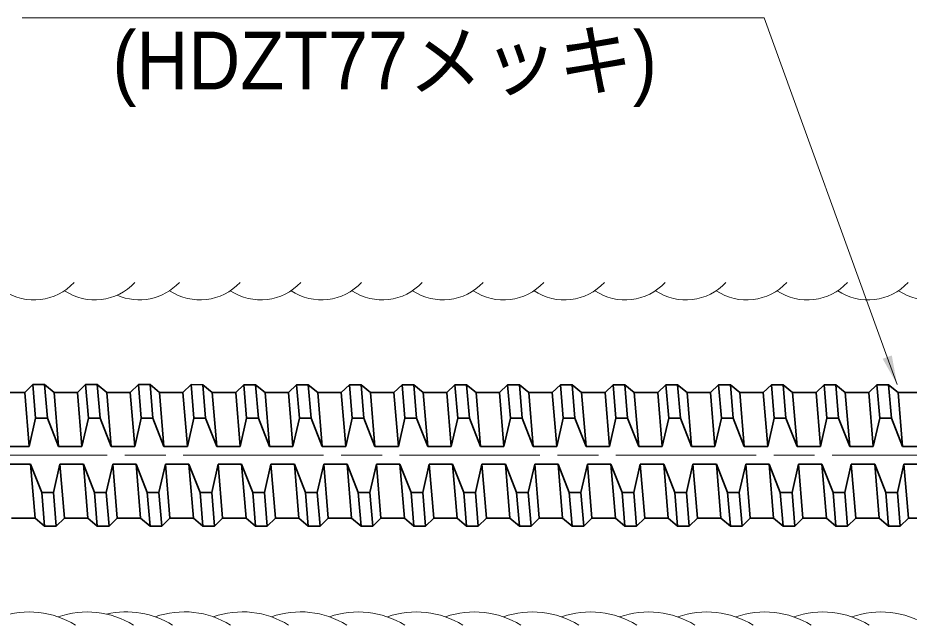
# Model space of a CAD drawing. Units: millimetres at full size, sheet at 1:2; details may follow other scales. Extents: x 2002 to 3684, y 1015 to 2203.
# Drawn here: x 3018.4 to 3170.9, y 1846.9 to 1950.9 of the extents above; entities that cross this region are included whole.
import ezdxf
from ezdxf.enums import TextEntityAlignment as Align

# ---------------------------------------------------------------- set-up
doc = ezdxf.new("R2010")
doc.units = ezdxf.units.MM
doc.header["$LTSCALE"] = 2
doc.linetypes.add('CHAIN', pattern=[18.5, 12, -1.5, 3.5, -1.5])
for name, color, linetype, lineweight in [('1 外形線', 7, 'Continuous', 35), ('2 細い実線', 3, 'Continuous', 20), ('4中心線', 1, 'CHAIN', 15), ('6寸法線', 4, 'Continuous', 13)]:
    doc.layers.add(name, color=color, linetype=linetype, lineweight=lineweight)
doc.styles.add('ＭＳ Ｐゴシック', font='')
doc.styles.get('ＭＳ Ｐゴシック').set_extended_font_data('MS PGothic')

# ---------------------------------------------------------------- blocks, each defined once
blk = doc.blocks.new('filled_arrow')
at = {"color": 0, "linetype": 'Continuous', "lineweight": -2}
blk.add_solid([(7.5, 1.25), (0, 0), (7.5, -1.25)], dxfattribs=at)

msp = doc.modelspace()

# ---------------------------------------------------------------- linework, layer by layer
at = {"layer": '1 外形線'}
for p, q in [((3021.013, 1888.092), (3019.619, 1886.742)), ((3023.013, 1888.092), (3021.013, 1888.092)), ((3021.488, 1882.342), (3021.013, 1888.092)), ((3023.013, 1888.092), (3024.63, 1886.742)), ((3023.488, 1882.342), (3023.013, 1888.092)), ((3030.037, 1888.092), (3028.643, 1886.742)), ((3032.037, 1888.091), (3030.037, 1888.092)), ((3030.512, 1882.342), (3030.037, 1888.092)), ((3032.037, 1888.091), (3033.653, 1886.742)), ((3032.512, 1882.341), (3032.037, 1888.091)), ((3039.06, 1888.091), (3037.667, 1886.741)), ((3039.536, 1882.341), (3039.06, 1888.091)), ((3041.06, 1888.091), (3039.06, 1888.091)), ((3041.535, 1882.341), (3041.06, 1888.091)), ((3041.06, 1888.091), (3042.677, 1886.741)), ((3048.084, 1888.091), (3046.691, 1886.741)), ((3048.559, 1882.341), (3048.084, 1888.091)), ((3050.084, 1888.09), (3048.084, 1888.091)), ((3050.559, 1882.34), (3050.084, 1888.09)), ((3050.084, 1888.09), (3051.701, 1886.741)), ((3057.108, 1888.09), (3055.714, 1886.74)), ((3059.108, 1888.09), (3057.108, 1888.09)), ((3057.583, 1882.34), (3057.108, 1888.09)), ((3059.583, 1882.34), (3059.108, 1888.09)), ((3059.108, 1888.09), (3060.725, 1886.741)), ((3066.132, 1888.09), (3064.738, 1886.74)), ((3066.607, 1882.34), (3066.132, 1888.09)), ((3068.132, 1888.089), (3066.132, 1888.09)), ((3068.607, 1882.339), (3068.132, 1888.089)), ((3068.132, 1888.089), (3069.749, 1886.74)), ((3075.156, 1888.089), (3073.762, 1886.739)), ((3075.631, 1882.339), (3075.156, 1888.089)), ((3077.156, 1888.089), (3075.156, 1888.089)), ((3077.631, 1882.339), (3077.156, 1888.089)), ((3077.156, 1888.089), (3078.773, 1886.74)), ((3084.18, 1888.089), (3082.786, 1886.739)), ((3084.655, 1882.339), (3084.18, 1888.089)), ((3086.18, 1888.089), (3084.18, 1888.089)), ((3086.655, 1882.339), (3086.18, 1888.089)), ((3086.18, 1888.089), (3087.796, 1886.739)), ((3093.203, 1888.088), (3091.81, 1886.739)), ((3093.679, 1882.339), (3093.203, 1888.088)), ((3095.203, 1888.088), (3093.203, 1888.088)), ((3095.679, 1882.338), (3095.203, 1888.088)), ((3095.203, 1888.088), (3096.82, 1886.739)), ((3102.227, 1888.088), (3100.834, 1886.738)), ((3102.702, 1882.338), (3102.227, 1888.088)), ((3104.227, 1888.088), (3102.227, 1888.088)), ((3104.702, 1882.338), (3104.227, 1888.088)), ((3104.227, 1888.088), (3105.844, 1886.738)), ((3111.251, 1888.087), (3109.858, 1886.738)), ((3111.726, 1882.338), (3111.251, 1888.087)), ((3113.251, 1888.087), (3111.251, 1888.087)), ((3113.726, 1882.337), (3113.251, 1888.087)), ((3113.251, 1888.087), (3114.868, 1886.738)), ((3120.275, 1888.087), (3118.881, 1886.737)), ((3120.75, 1882.337), (3120.275, 1888.087)), ((3122.275, 1888.087), (3120.275, 1888.087)), ((3122.75, 1882.337), (3122.275, 1888.087)), ((3122.275, 1888.087), (3123.892, 1886.737)), ((3129.299, 1888.087), (3127.905, 1886.737)), ((3129.774, 1882.337), (3129.299, 1888.087)), ((3131.299, 1888.086), (3129.299, 1888.087)), ((3131.774, 1882.336), (3131.299, 1888.086)), ((3131.299, 1888.086), (3132.915, 1886.737)), ((3138.323, 1888.086), (3136.929, 1886.736)), ((3140.323, 1888.086), (3138.323, 1888.086)), ((3138.798, 1882.336), (3138.323, 1888.086)), ((3140.798, 1882.336), (3140.323, 1888.086)), ((3140.323, 1888.086), (3141.939, 1886.737)), ((3147.346, 1888.086), (3145.953, 1886.736)), ((3147.821, 1882.336), (3147.346, 1888.086)), ((3149.346, 1888.085), (3147.346, 1888.086)), ((3149.821, 1882.335), (3149.346, 1888.085)), ((3149.346, 1888.085), (3150.963, 1886.736)), ((3156.37, 1888.085), (3154.977, 1886.736)), ((3156.845, 1882.335), (3156.37, 1888.085)), ((3158.37, 1888.085), (3156.37, 1888.085)), ((3158.845, 1882.335), (3158.37, 1888.085)), ((3158.37, 1888.085), (3159.987, 1886.736)), ((3165.394, 1888.085), (3164, 1886.735)), ((3165.869, 1882.335), (3165.394, 1888.085)), ((3167.394, 1888.085), (3165.394, 1888.085)), ((3167.869, 1882.335), (3167.394, 1888.085)), ((3167.394, 1888.085), (3169.011, 1886.735)), ((3019.619, 1886.743), (3015.606, 1886.743)), ((3020.384, 1877.492), (3019.619, 1886.742)), ((3028.643, 1886.742), (3024.63, 1886.742)), ((3025.394, 1877.492), (3024.63, 1886.742)), ((3029.407, 1877.492), (3028.643, 1886.741)), ((3034.418, 1877.492), (3033.653, 1886.742)), ((3037.667, 1886.742), (3033.653, 1886.742)), ((3038.431, 1877.491), (3037.667, 1886.741)), ((3043.441, 1877.491), (3042.677, 1886.741)), ((3046.691, 1886.741), (3042.677, 1886.741)), ((3047.455, 1877.491), (3046.691, 1886.74)), ((3052.465, 1877.491), (3051.701, 1886.741)), ((3055.715, 1886.741), (3051.701, 1886.741)), ((3056.479, 1877.49), (3055.714, 1886.74)), ((3061.489, 1877.49), (3060.725, 1886.741)), ((3064.738, 1886.74), (3060.725, 1886.741)), ((3065.503, 1877.49), (3064.738, 1886.739)), ((3070.513, 1877.49), (3069.749, 1886.74)), ((3073.762, 1886.74), (3069.749, 1886.74)), ((3074.527, 1877.489), (3073.762, 1886.739)), ((3079.537, 1877.489), (3078.773, 1886.74)), ((3082.786, 1886.739), (3078.773, 1886.74)), ((3083.55, 1877.489), (3082.786, 1886.738)), ((3091.81, 1886.739), (3087.796, 1886.739)), ((3088.561, 1877.489), (3087.796, 1886.739)), ((3092.574, 1877.489), (3091.81, 1886.738)), ((3097.584, 1877.488), (3096.82, 1886.739)), ((3100.834, 1886.739), (3096.82, 1886.739)), ((3101.598, 1877.488), (3100.834, 1886.738)), ((3106.608, 1877.488), (3105.844, 1886.738)), ((3109.858, 1886.738), (3105.844, 1886.738)), ((3110.622, 1877.488), (3109.857, 1886.737)), ((3115.632, 1877.488), (3114.868, 1886.738)), ((3118.881, 1886.738), (3114.868, 1886.738)), ((3119.646, 1877.487), (3118.881, 1886.737)), ((3124.656, 1877.487), (3123.892, 1886.737)), ((3127.905, 1886.737), (3123.892, 1886.737)), ((3128.67, 1877.487), (3127.905, 1886.736)), ((3136.929, 1886.737), (3132.915, 1886.737)), ((3133.68, 1877.487), (3132.915, 1886.737)), ((3137.693, 1877.486), (3136.929, 1886.736)), ((3145.953, 1886.736), (3141.939, 1886.737)), ((3142.704, 1877.486), (3141.939, 1886.737)), ((3146.717, 1877.486), (3145.953, 1886.735)), ((3154.977, 1886.736), (3150.963, 1886.736)), ((3151.727, 1877.486), (3150.963, 1886.736)), ((3155.741, 1877.485), (3154.977, 1886.735)), ((3164.001, 1886.735), (3159.987, 1886.736)), ((3160.751, 1877.485), (3159.987, 1886.736)), ((3164.765, 1877.485), (3164, 1886.734)), ((3173.024, 1886.735), (3169.011, 1886.735)), ((3169.775, 1877.485), (3169.011, 1886.735)), ((3021.488, 1882.342), (3020.383, 1877.492)), ((3021.488, 1882.342), (3023.488, 1882.342)), ((3023.488, 1882.342), (3025.394, 1877.492)), ((3030.512, 1882.342), (3029.407, 1877.492)), ((3030.512, 1882.342), (3032.512, 1882.341)), ((3032.512, 1882.341), (3034.418, 1877.492)), ((3039.536, 1882.341), (3038.431, 1877.491)), ((3039.536, 1882.341), (3041.535, 1882.341)), ((3041.535, 1882.341), (3043.441, 1877.491)), ((3048.559, 1882.341), (3047.455, 1877.491)), ((3048.559, 1882.341), (3050.559, 1882.34)), ((3050.559, 1882.34), (3052.465, 1877.491)), ((3057.583, 1882.34), (3056.479, 1877.49)), ((3057.583, 1882.34), (3059.583, 1882.34)), ((3059.583, 1882.34), (3061.489, 1877.49)), ((3066.607, 1882.34), (3065.503, 1877.49)), ((3066.607, 1882.34), (3068.607, 1882.339)), ((3068.607, 1882.339), (3070.513, 1877.49)), ((3075.631, 1882.339), (3074.527, 1877.489)), ((3075.631, 1882.339), (3077.631, 1882.339)), ((3077.631, 1882.339), (3079.537, 1877.489)), ((3084.655, 1882.339), (3083.55, 1877.489)), ((3084.655, 1882.339), (3086.655, 1882.339)), ((3086.655, 1882.339), (3088.561, 1877.489)), ((3093.679, 1882.339), (3092.574, 1877.488)), ((3093.679, 1882.339), (3095.679, 1882.338)), ((3095.679, 1882.338), (3097.584, 1877.488)), ((3102.702, 1882.338), (3101.598, 1877.488)), ((3102.702, 1882.338), (3104.702, 1882.338)), ((3104.702, 1882.338), (3106.608, 1877.488)), ((3111.726, 1882.338), (3110.622, 1877.487)), ((3111.726, 1882.338), (3113.726, 1882.337)), ((3113.726, 1882.337), (3115.632, 1877.488)), ((3120.75, 1882.337), (3119.646, 1877.487)), ((3120.75, 1882.337), (3122.75, 1882.337)), ((3122.75, 1882.337), (3124.656, 1877.487)), ((3129.774, 1882.337), (3128.669, 1877.487)), ((3129.774, 1882.337), (3131.774, 1882.336)), ((3131.774, 1882.336), (3133.68, 1877.487)), ((3138.798, 1882.336), (3137.693, 1877.486)), ((3138.798, 1882.336), (3140.798, 1882.336)), ((3140.798, 1882.336), (3142.704, 1877.486)), ((3147.821, 1882.336), (3146.717, 1877.486)), ((3147.821, 1882.336), (3149.821, 1882.335)), ((3149.821, 1882.335), (3151.727, 1877.486)), ((3156.845, 1882.335), (3155.741, 1877.485)), ((3156.845, 1882.335), (3158.845, 1882.335)), ((3158.845, 1882.335), (3160.751, 1877.485)), ((3165.869, 1882.335), (3164.765, 1877.485)), ((3165.869, 1882.335), (3167.869, 1882.335)), ((3167.869, 1882.335), (3169.775, 1877.485)), ((3020.384, 1877.492), (3016.37, 1877.493)), ((3029.407, 1877.492), (3025.394, 1877.492)), ((3038.431, 1877.491), (3034.418, 1877.492)), ((3047.455, 1877.491), (3043.441, 1877.491)), ((3056.479, 1877.49), (3052.465, 1877.491)), ((3065.503, 1877.49), (3061.489, 1877.49)), ((3074.527, 1877.489), (3070.513, 1877.49)), ((3083.55, 1877.489), (3079.537, 1877.489)), ((3092.574, 1877.489), (3088.561, 1877.489)), ((3101.598, 1877.488), (3097.584, 1877.488)), ((3110.622, 1877.488), (3106.608, 1877.488)), ((3119.646, 1877.487), (3115.632, 1877.488)), ((3128.67, 1877.487), (3124.656, 1877.487)), ((3137.693, 1877.486), (3133.68, 1877.487)), ((3146.717, 1877.486), (3142.704, 1877.486)), ((3155.741, 1877.485), (3151.727, 1877.486)), ((3164.765, 1877.485), (3160.751, 1877.485)), ((3173.789, 1877.485), (3169.775, 1877.485)), ((3020.631, 1874.492), (3016.618, 1874.493)), ((3021.395, 1865.242), (3020.631, 1874.492)), ((3022.537, 1869.642), (3020.631, 1874.492)), ((3024.537, 1869.642), (3025.641, 1874.491)), ((3026.406, 1865.242), (3025.641, 1874.491)), ((3029.655, 1874.491), (3025.642, 1874.492)), ((3030.419, 1865.242), (3029.655, 1874.491)), ((3031.561, 1869.641), (3029.655, 1874.491)), ((3033.561, 1869.642), (3034.665, 1874.491)), ((3038.679, 1874.491), (3034.665, 1874.492)), ((3035.43, 1865.242), (3034.665, 1874.491)), ((3040.585, 1869.641), (3038.679, 1874.491)), ((3039.443, 1865.241), (3038.679, 1874.491)), ((3042.585, 1869.641), (3043.689, 1874.49)), ((3047.703, 1874.49), (3043.689, 1874.491)), ((3044.453, 1865.241), (3043.689, 1874.49)), ((3049.609, 1869.64), (3047.703, 1874.49)), ((3048.467, 1865.241), (3047.703, 1874.49)), ((3051.609, 1869.641), (3052.713, 1874.49)), ((3056.727, 1874.49), (3052.713, 1874.491)), ((3053.477, 1865.241), (3052.713, 1874.49)), ((3058.632, 1869.64), (3056.727, 1874.49)), ((3057.491, 1865.24), (3056.727, 1874.49)), ((3060.632, 1869.64), (3061.737, 1874.489)), ((3065.75, 1874.489), (3061.737, 1874.49)), ((3062.501, 1865.24), (3061.737, 1874.489)), ((3067.656, 1869.639), (3065.75, 1874.489)), ((3066.515, 1865.24), (3065.75, 1874.489)), ((3069.656, 1869.64), (3070.761, 1874.489)), ((3074.774, 1874.489), (3070.761, 1874.49)), ((3071.525, 1865.24), (3070.761, 1874.489)), ((3076.68, 1869.639), (3074.774, 1874.489)), ((3075.539, 1865.24), (3074.774, 1874.489)), ((3078.68, 1869.64), (3079.784, 1874.489)), ((3080.549, 1865.239), (3079.784, 1874.489)), ((3083.798, 1874.488), (3079.785, 1874.49)), ((3085.704, 1869.639), (3083.798, 1874.488)), ((3084.562, 1865.239), (3083.798, 1874.488)), ((3087.704, 1869.639), (3088.808, 1874.488)), ((3092.822, 1874.488), (3088.808, 1874.489)), ((3089.573, 1865.239), (3088.808, 1874.488)), ((3094.728, 1869.638), (3092.822, 1874.488)), ((3093.586, 1865.239), (3092.822, 1874.488)), ((3096.728, 1869.639), (3097.832, 1874.488)), ((3101.846, 1874.488), (3097.832, 1874.489)), ((3098.596, 1865.239), (3097.832, 1874.488)), ((3102.61, 1865.238), (3101.846, 1874.488)), ((3103.752, 1869.638), (3101.846, 1874.487)), ((3105.752, 1869.638), (3106.856, 1874.487)), ((3110.87, 1874.487), (3106.856, 1874.488)), ((3107.62, 1865.238), (3106.856, 1874.487)), ((3111.634, 1865.238), (3110.87, 1874.487)), ((3114.775, 1869.638), (3115.88, 1874.487)), ((3119.893, 1874.487), (3115.88, 1874.488)), ((3116.644, 1865.238), (3115.88, 1874.487)), ((3121.799, 1869.637), (3119.893, 1874.487)), ((3120.658, 1865.237), (3119.893, 1874.487)), ((3123.799, 1869.637), (3124.904, 1874.486)), ((3128.917, 1874.486), (3124.904, 1874.487)), ((3125.668, 1865.237), (3124.904, 1874.486)), ((3130.823, 1869.636), (3128.917, 1874.486)), ((3129.682, 1865.237), (3128.917, 1874.486)), ((3132.823, 1869.637), (3133.927, 1874.486)), ((3134.692, 1865.237), (3133.927, 1874.486)), ((3137.941, 1874.486), (3133.928, 1874.487)), ((3139.847, 1869.636), (3137.941, 1874.486)), ((3138.705, 1865.237), (3137.941, 1874.486)), ((3141.847, 1869.636), (3142.951, 1874.486)), ((3143.716, 1865.236), (3142.951, 1874.486)), ((3146.965, 1874.485), (3142.951, 1874.486)), ((3148.871, 1869.635), (3146.965, 1874.485)), ((3147.729, 1865.236), (3146.965, 1874.485)), ((3150.871, 1869.636), (3151.975, 1874.485)), ((3155.989, 1874.485), (3151.975, 1874.486)), ((3152.739, 1865.236), (3151.975, 1874.485)), ((3157.895, 1869.635), (3155.989, 1874.485)), ((3156.753, 1865.236), (3155.989, 1874.485)), ((3159.895, 1869.636), (3160.999, 1874.485)), ((3165.013, 1874.484), (3160.999, 1874.486)), ((3161.763, 1865.235), (3160.999, 1874.485)), ((3166.918, 1869.635), (3165.013, 1874.484)), ((3165.777, 1865.235), (3165.013, 1874.484)), ((3168.918, 1869.635), (3170.023, 1874.484)), ((3174.036, 1874.484), (3170.023, 1874.485)), ((3170.787, 1865.235), (3170.023, 1874.484)), ((3023.012, 1863.892), (3022.537, 1869.642)), ((3022.537, 1869.642), (3024.537, 1869.642)), ((3025.012, 1863.892), (3024.537, 1869.642)), ((3031.561, 1869.641), (3033.561, 1869.642)), ((3032.036, 1863.892), (3031.561, 1869.641)), ((3034.036, 1863.891), (3033.561, 1869.642)), ((3040.585, 1869.641), (3042.585, 1869.641)), ((3041.06, 1863.891), (3040.585, 1869.641)), ((3043.06, 1863.891), (3042.585, 1869.641)), ((3049.609, 1869.64), (3051.609, 1869.641)), ((3050.084, 1863.891), (3049.609, 1869.64)), ((3052.084, 1863.89), (3051.609, 1869.641)), ((3058.632, 1869.64), (3060.632, 1869.64)), ((3059.107, 1863.89), (3058.632, 1869.64)), ((3061.108, 1863.89), (3060.632, 1869.64)), ((3067.656, 1869.639), (3069.656, 1869.64)), ((3068.131, 1863.89), (3067.656, 1869.639)), ((3070.131, 1863.889), (3069.656, 1869.64)), ((3076.68, 1869.639), (3078.68, 1869.64)), ((3077.155, 1863.889), (3076.68, 1869.639)), ((3079.155, 1863.889), (3078.68, 1869.64)), ((3085.704, 1869.639), (3087.704, 1869.639)), ((3086.179, 1863.889), (3085.704, 1869.639)), ((3088.179, 1863.888), (3087.704, 1869.639)), ((3094.728, 1869.638), (3096.728, 1869.639)), ((3095.203, 1863.888), (3094.728, 1869.638)), ((3097.203, 1863.888), (3096.728, 1869.639)), ((3103.752, 1869.638), (3105.752, 1869.638)), ((3104.227, 1863.888), (3103.752, 1869.638)), ((3106.227, 1863.888), (3105.752, 1869.638)), ((3112.775, 1869.637), (3114.775, 1869.638)), ((3113.251, 1863.887), (3112.775, 1869.637)), ((3115.251, 1863.887), (3114.775, 1869.638)), ((3121.799, 1869.637), (3123.799, 1869.637)), ((3122.274, 1863.887), (3121.799, 1869.637)), ((3124.274, 1863.887), (3123.799, 1869.637)), ((3130.823, 1869.636), (3132.823, 1869.637)), ((3131.298, 1863.887), (3130.823, 1869.636)), ((3133.298, 1863.886), (3132.823, 1869.637)), ((3139.847, 1869.636), (3141.847, 1869.636)), ((3140.322, 1863.886), (3139.847, 1869.636)), ((3142.322, 1863.886), (3141.847, 1869.636)), ((3148.871, 1869.635), (3150.871, 1869.636)), ((3149.346, 1863.886), (3148.871, 1869.635)), ((3151.346, 1863.885), (3150.871, 1869.636)), ((3157.895, 1869.635), (3159.895, 1869.636)), ((3158.37, 1863.885), (3157.895, 1869.635)), ((3160.37, 1863.885), (3159.895, 1869.636)), ((3166.918, 1869.635), (3168.918, 1869.635)), ((3167.394, 1863.885), (3166.918, 1869.635)), ((3169.393, 1863.884), (3168.918, 1869.635)), ((3021.395, 1865.242), (3017.382, 1865.243)), ((3023.012, 1863.892), (3021.395, 1865.242)), ((3025.012, 1863.892), (3026.406, 1865.242)), ((3030.419, 1865.242), (3026.406, 1865.242)), ((3032.036, 1863.892), (3030.419, 1865.242)), ((3034.036, 1863.891), (3035.43, 1865.242)), ((3039.443, 1865.241), (3035.43, 1865.242)), ((3041.06, 1863.891), (3039.443, 1865.241)), ((3043.06, 1863.891), (3044.453, 1865.241)), ((3048.467, 1865.241), (3044.453, 1865.241)), ((3050.084, 1863.891), (3048.467, 1865.241)), ((3052.084, 1863.89), (3053.477, 1865.241)), ((3057.491, 1865.24), (3053.477, 1865.241)), ((3059.107, 1863.89), (3057.491, 1865.24)), ((3061.108, 1863.89), (3062.501, 1865.24)), ((3066.515, 1865.24), (3062.501, 1865.24)), ((3068.131, 1863.89), (3066.515, 1865.24)), ((3070.131, 1863.889), (3071.525, 1865.24)), ((3075.539, 1865.24), (3071.525, 1865.24)), ((3077.155, 1863.889), (3075.539, 1865.24)), ((3079.155, 1863.889), (3080.549, 1865.239)), ((3084.562, 1865.239), (3080.549, 1865.239)), ((3086.179, 1863.889), (3084.562, 1865.239)), ((3088.179, 1863.888), (3089.573, 1865.239)), ((3093.586, 1865.239), (3089.573, 1865.239)), ((3095.203, 1863.888), (3093.586, 1865.239)), ((3097.203, 1863.888), (3098.596, 1865.239)), ((3102.61, 1865.238), (3098.596, 1865.239)), ((3104.227, 1863.888), (3102.61, 1865.238)), ((3106.227, 1863.888), (3107.62, 1865.238)), ((3111.634, 1865.238), (3107.62, 1865.238)), ((3113.251, 1863.887), (3111.634, 1865.238)), ((3115.251, 1863.887), (3116.644, 1865.238)), ((3120.658, 1865.237), (3116.644, 1865.238)), ((3122.274, 1863.887), (3120.658, 1865.237)), ((3124.274, 1863.887), (3125.668, 1865.237)), ((3129.682, 1865.237), (3125.668, 1865.237)), ((3131.298, 1863.887), (3129.682, 1865.237)), ((3133.298, 1863.886), (3134.692, 1865.237)), ((3138.705, 1865.237), (3134.692, 1865.237)), ((3140.322, 1863.886), (3138.705, 1865.237)), ((3142.322, 1863.886), (3143.716, 1865.236)), ((3147.729, 1865.236), (3143.716, 1865.236)), ((3149.346, 1863.886), (3147.729, 1865.236)), ((3151.346, 1863.885), (3152.739, 1865.236)), ((3156.753, 1865.236), (3152.739, 1865.236)), ((3158.37, 1863.885), (3156.753, 1865.236)), ((3160.37, 1863.885), (3161.763, 1865.235)), ((3165.777, 1865.235), (3161.763, 1865.235)), ((3167.394, 1863.885), (3165.777, 1865.235)), ((3169.393, 1863.884), (3170.787, 1865.235)), ((3174.801, 1865.235), (3170.787, 1865.235)), ((3025.012, 1863.892), (3023.012, 1863.892)), ((3034.036, 1863.891), (3032.036, 1863.892)), ((3043.06, 1863.891), (3041.06, 1863.891)), ((3052.084, 1863.89), (3050.084, 1863.891)), ((3061.108, 1863.89), (3059.107, 1863.89)), ((3070.131, 1863.889), (3068.131, 1863.89)), ((3079.155, 1863.889), (3077.155, 1863.889)), ((3088.179, 1863.888), (3086.179, 1863.889)), ((3097.203, 1863.888), (3095.203, 1863.888)), ((3106.227, 1863.888), (3104.227, 1863.888)), ((3115.251, 1863.887), (3113.251, 1863.887)), ((3124.274, 1863.887), (3122.274, 1863.887)), ((3133.298, 1863.886), (3131.298, 1863.887)), ((3142.322, 1863.886), (3140.322, 1863.886)), ((3151.346, 1863.885), (3149.346, 1863.886)), ((3160.37, 1863.885), (3158.37, 1863.885)), ((3169.393, 1863.884), (3167.394, 1863.885))]:
    msp.add_line(p, q, dxfattribs=at)
at = {"layer": '1 外形線', "color": 2}
msp.add_line((3112.775, 1869.637), (3110.87, 1874.487), dxfattribs=at)
at = {"layer": '2 細い実線'}
for centre, radius, start, end in [((3021.217, 1911.954), 9.363, 236.29838, 317.16496), ((3031.607, 1911.954), 9.363, 236.29838, 317.16496), ((3039.202, 1911.961), 9.363, 246.12529, 317.16496), ((3049.592, 1911.96), 9.363, 236.29838, 317.16496), ((3059.982, 1911.96), 9.363, 236.29838, 317.16496), ((3070.372, 1911.959), 9.363, 236.29838, 317.16496), ((3080.762, 1911.959), 9.363, 236.29838, 317.16496), ((3091.152, 1911.959), 9.363, 236.29838, 317.16496), ((3101.543, 1911.958), 9.363, 236.29838, 317.16496), ((3111.933, 1911.958), 9.363, 236.29838, 317.16496), ((3122.323, 1911.958), 9.363, 236.29838, 317.16496), ((3132.713, 1911.957), 9.363, 236.29838, 317.16496), ((3143.103, 1911.957), 9.363, 236.29838, 317.16496), ((3153.493, 1911.957), 9.363, 236.29838, 317.16496), ((3163.883, 1911.956), 9.363, 236.29838, 317.16496), ((3174.273, 1911.956), 9.363, 236.29838, 317.16496), ((3020.38, 1834.269), 14.948, 58.00507, 109.39787), ((3030.31, 1834.268), 14.948, 58.00507, 109.39787), ((3036.984, 1834.274), 14.948, 58.00507, 102.95559), ((3046.914, 1834.274), 14.948, 58.00507, 109.39787), ((3056.844, 1834.273), 14.948, 58.00507, 109.39787), ((3066.774, 1834.273), 14.948, 58.00507, 109.39787), ((3076.704, 1834.272), 14.948, 58.00507, 109.39787), ((3086.634, 1834.271), 14.948, 58.00507, 109.39787), ((3096.564, 1834.271), 14.948, 58.00507, 109.39787), ((3106.494, 1834.27), 14.948, 58.00507, 109.39787), ((3116.423, 1834.27), 14.948, 58.00507, 109.39787), ((3126.353, 1834.269), 14.948, 58.00507, 109.39787), ((3136.283, 1834.268), 14.948, 58.00507, 109.39787), ((3146.213, 1834.268), 14.948, 58.00507, 109.39787), ((3156.143, 1834.267), 14.948, 58.00507, 109.39787), ((3166.073, 1834.267), 14.948, 58.00507, 109.39787)]:
    msp.add_arc(centre, radius, start, end, dxfattribs=at)
at = {"layer": '4中心線'}
msp.add_line((3440.741, 1876.008), (2216.578, 1876.008), dxfattribs=at)
at = {"layer": '6寸法線'}
msp.add_lwpolyline([(3168.858, 1888.103), (3167.155, 1892.804), (3146.125, 1950.851), (3019.184, 1950.851)], dxfattribs=at)

# ---------------------------------------------------------------- block references
at = {"layer": '6寸法線', "xscale": 0.667, "yscale": 0.667, "rotation": 109.9}
msp.add_blockref('filled_arrow', (3168.858, 1888.103), dxfattribs=at)

# ---------------------------------------------------------------- texts
at = {"layer": '6寸法線', "style": 'ＭＳ Ｐゴシック', "width": 0.95}
msp.add_text('(HDZT77メッキ)', height=9.897, dxfattribs=at).set_placement((3034.626, 1935.632), align=Align.BOTTOM_LEFT)

doc.saveas('drawing.dxf')
